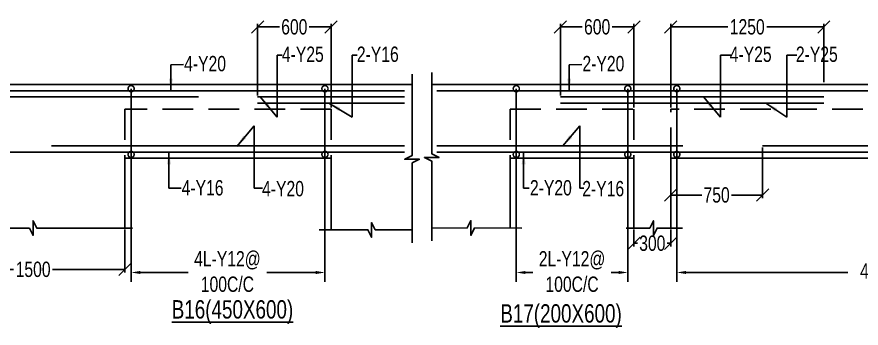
# Model space of a CAD drawing. Header units: millimetres. Extents: x 0 to 31744305, y -21599035 to 0.
# Drawn here: x 31657624 to 31664515, y -21131122 to -21128581 of the extents above; entities that cross this region are included whole.
import ezdxf

# ---------------------------------------------------------------- set-up
doc = ezdxf.new("R2010")
doc.units = ezdxf.units.MM
doc.header["$LTSCALE"] = 1000
doc.header["$MEASUREMENT"] = 0
doc.header["$PDMODE"] = 3
for name, pattern in [('CONTINOUS', [0]), ('CONTINU', [0]), ('HIDDEN', [0.375, 0.25, -0.125])]:
    doc.linetypes.add(name, pattern=pattern)
for name, color, linetype in [('-S-ARROW', 253, 'Continuous'), ('-S-MISC', 8, 'Continuous'), ('-S-STIRUP', 11, 'Continuous'), ('-STR-BEAM', 7, 'CONTINU'), ('-STR-COLUMN', 5, 'HIDDEN'), ('-STR-REINF', 3, 'Continuous'), ('-STR-RF-DIM', 8, 'CONTINOUS'), ('-STR-TEXT', 6, 'Continuous'), ('S-DIM', 7, 'Continuous'), ('SEC TEXT', 9, 'Continuous'), ('SLAB LINE', 254, 'HIDDEN')]:
    doc.layers.add(name, color=color, linetype=linetype)
doc.styles.add('BEAM-LS', font='romans.shx', dxfattribs={"width": 0.8})
doc.styles.add('SOBHA', font='swisscl.ttf')
doc.styles.add('sobha.sed', font='swisscl.ttf')
doc.dimstyles.new('S-50', dxfattribs={"dimscale": 50, "dimtxt": 2.5, "dimasz": 2, "dimexe": 0.5, "dimexo": 0.25, "dimgap": 0.25, "dimtad": 0, "dimdec": 0, "dimrnd": 0.0005, "dimzin": 0, "dimdsep": 46, "dimtxsty": 'sobha.sed', "dimblk": 'OBLIQUE', "dimcen": 0.09, "dimclrd": 8, "dimclre": 8, "dimclrt": 6, "dimadec": 0, "dimazin": 0, "dimtfac": 1, "dimtdec": 0, "dimtofl": 0, "dimtmove": 2, "dimatfit": 3, "dimfxl": 0.18, "dimtolj": 1, "dimtzin": 0, "dimlwd": -1, "dimlwe": -1, "dimarcsym": 0})
doc.dimstyles.new('S-DIM50', dxfattribs={"dimscale": 50, "dimtxt": 2.5, "dimasz": 1.5, "dimexe": 1.5, "dimexo": 1, "dimgap": 0.5, "dimtad": 0, "dimdec": 0, "dimzin": 0, "dimdsep": 46, "dimtxsty": 'SOBHA', "dimcen": 0.09, "dimclrd": 256, "dimclre": 256, "dimclrt": 6, "dimadec": 5, "dimazin": 0, "dimtfac": 1, "dimtdec": 0, "dimtofl": 0, "dimtmove": 0, "dimatfit": 3, "dimfxl": 0.18, "dimtolj": 1, "dimtzin": 0, "dimlwd": -1, "dimlwe": -1, "dimarcsym": 0})
doc.dimstyles.new('STIRUP', dxfattribs={"dimscale": 50, "dimtxt": 2.5, "dimasz": 2.2, "dimexe": 0, "dimexo": 0, "dimgap": 0.5, "dimtad": 0, "dimdec": 0, "dimzin": 0, "dimdsep": 46, "dimtxsty": 'BEAM-LS', "dimblk": 'DOTSMALL', "dimcen": 0.09, "dimclrd": 256, "dimclre": 256, "dimclrt": 256, "dimadec": 5, "dimazin": 0, "dimtfac": 1, "dimtdec": 0, "dimtofl": 0, "dimtmove": 0, "dimatfit": 3, "dimldrblk": 'DOTSMALL', "dimfxl": 0, "dimfxlon": 1, "dimtolj": 1, "dimtzin": 0, "dimlwd": -1, "dimlwe": -1, "dimarcsym": 0})

# ---------------------------------------------------------------- blocks, each defined once
blk = doc.blocks.new('_OBLIQUE')
at = {"color": 0, "linetype": 'ByBlock'}
blk.add_line((-0.5, -0.5), (0.5, 0.5), dxfattribs=at)
blk = doc.blocks.new('_DotSmall')
at = {"color": 0, "linetype": 'ByBlock', "const_width": 0.5}
blk.add_lwpolyline([(-0.0625, 0, 1), (0.0625, 0, 1)], format="xyb", close=True, dxfattribs=at)
blk = doc.blocks.new('*D24')
at = {"layer": '-S-STIRUP', "ltscale": 100, "transparency": 16777216}
blk.add_line((31658556.77310509, -21129704.01688882), (31658556.77310509, -21129167.30299177), dxfattribs=at)
at = {"layer": 'Defpoints', "color": 0, "linetype": 'CONTINU', "ltscale": 100, "transparency": 16777216}
for p in [(31658556.77310517, -21129167.30299177), (31658556.77310509, -21129167.30299177), (31658556.77310516, -21129704.01688882)]:
    blk.add_point(p, dxfattribs=at)
at = {"layer": '-S-STIRUP', "linetype": 'CONTINU', "ltscale": 100, "transparency": 16777216, "xscale": 100, "yscale": 100, "zscale": 100}
for p, rotation in [((31658556.77310509, -21129167.30299177), 90), ((31658556.77310509, -21129704.01688882), 270)]:
    blk.add_blockref('_DotSmall', p, dxfattribs=dict(at, rotation=rotation))
blk = doc.blocks.new('*D25')
at = {"layer": '-S-STIRUP', "ltscale": 100, "transparency": 16777216}
blk.add_line((31660138.77310545, -21129704.01688882), (31660138.77310545, -21129167.30299177), dxfattribs=at)
at = {"layer": 'Defpoints', "color": 0, "linetype": 'CONTINU', "ltscale": 100, "transparency": 16777216}
for p in [(31660138.77310444, -21129167.30299177), (31660138.77310545, -21129167.30299177), (31660138.77310444, -21129704.01688882)]:
    blk.add_point(p, dxfattribs=at)
at = {"layer": '-S-STIRUP', "linetype": 'CONTINU', "ltscale": 100, "transparency": 16777216, "xscale": 100, "yscale": 100, "zscale": 100}
for p, rotation in [((31660138.77310545, -21129167.30299177), 90), ((31660138.77310545, -21129704.01688882), 270)]:
    blk.add_blockref('_DotSmall', p, dxfattribs=dict(at, rotation=rotation))
blk = doc.blocks.new('*D17')
at = {"layer": '-STR-RF-DIM', "transparency": 16777216}
for p, q in [((31658556.77310458, -21129704.01688882), (31658556.77310458, -21130742.88225578)), ((31660138.77310442, -21129704.01688881), (31660138.77310442, -21130742.88225578)), ((31658631.77310457, -21130667.88225578), (31659021.16605434, -21130667.88225578)), ((31660063.77310443, -21130667.88225578), (31659664.1378761, -21130667.88225578))]:
    blk.add_line(p, q, dxfattribs=at)
for points in [[(31658631.77310457, -21130655.38225578), (31658631.77310457, -21130680.38225578), (31658556.77310458, -21130667.88225578)], [(31660063.77310443, -21130655.38225578), (31660063.77310443, -21130680.38225578), (31660138.77310442, -21130667.88225578)]]:
    blk.add_solid(points, dxfattribs=at)
at = {"layer": 'Defpoints', "color": 0, "transparency": 16777216}
for p in [(31658556.77310458, -21129704.01688882, 1.81857118713e-05), (31660138.77310442, -21129704.01688881, 1.81857030839e-05), (31660138.77310442, -21130667.88225578)]:
    blk.add_point(p, dxfattribs=at)
at = {"layer": '-STR-RF-DIM', "color": 6, "transparency": 16777216, "char_height": 125, "attachment_point": 5, "style": 'SOBHA'}
for s, insert in [('\\A1;4L-Y12@', (31659342.65196521, -21130568.70958212)), ('\\A1;100C/C', (31659342.65196521, -21130764.39274071))]:
    blk.add_mtext(s, dxfattribs=dict(at, insert=insert))
blk = doc.blocks.new('*D27')
at = {"layer": '-S-STIRUP', "ltscale": 100, "transparency": 16777216}
blk.add_line((31663010.79520529, -21129704.01688881), (31663010.79520529, -21129167.30299177), dxfattribs=at)
at = {"layer": 'Defpoints', "color": 0, "linetype": 'CONTINU', "ltscale": 100, "transparency": 16777216}
for p in [(31663010.79520554, -21129167.30299177), (31663010.79520529, -21129167.30299177), (31663010.79520553, -21129704.01688881)]:
    blk.add_point(p, dxfattribs=at)
at = {"layer": '-S-STIRUP', "linetype": 'CONTINU', "ltscale": 100, "transparency": 16777216, "xscale": 100, "yscale": 100, "zscale": 100}
for p, rotation in [((31663010.79520529, -21129167.30299177), 90), ((31663010.79520529, -21129704.01688881), 270)]:
    blk.add_blockref('_DotSmall', p, dxfattribs=dict(at, rotation=rotation))
blk = doc.blocks.new('*D28')
at = {"layer": '-S-STIRUP', "ltscale": 100, "transparency": 16777216}
blk.add_line((31662610.7945511, -21129704.01688881), (31662610.7945511, -21129167.30299177), dxfattribs=at)
at = {"layer": 'Defpoints', "color": 0, "linetype": 'CONTINU', "ltscale": 100, "transparency": 16777216}
for p in [(31662610.79455025, -21129167.30299177), (31662610.7945511, -21129167.30299177), (31662610.79455025, -21129704.01688881)]:
    blk.add_point(p, dxfattribs=at)
at = {"layer": '-S-STIRUP', "linetype": 'CONTINU', "ltscale": 100, "transparency": 16777216, "xscale": 100, "yscale": 100, "zscale": 100}
for p, rotation in [((31662610.7945511, -21129167.30299177), 90), ((31662610.7945511, -21129704.01688881), 270)]:
    blk.add_blockref('_DotSmall', p, dxfattribs=dict(at, rotation=rotation))
blk = doc.blocks.new('*D29')
at = {"layer": '-S-STIRUP', "ltscale": 100, "transparency": 16777216}
blk.add_line((31661700.77010851, -21129704.01688881), (31661700.77010851, -21129167.30299177), dxfattribs=at)
at = {"layer": 'Defpoints', "color": 0, "linetype": 'CONTINU', "ltscale": 100, "transparency": 16777216}
for p in [(31661700.77010877, -21129167.30299177), (31661700.77010851, -21129167.30299177), (31661700.77010877, -21129704.01688881)]:
    blk.add_point(p, dxfattribs=at)
at = {"layer": '-S-STIRUP', "linetype": 'CONTINU', "ltscale": 100, "transparency": 16777216, "xscale": 100, "yscale": 100, "zscale": 100}
for p, rotation in [((31661700.77010851, -21129167.30299177), 90), ((31661700.77010851, -21129704.01688881), 270)]:
    blk.add_blockref('_DotSmall', p, dxfattribs=dict(at, rotation=rotation))
blk = doc.blocks.new('*D30')
at = {"layer": '-STR-RF-DIM', "transparency": 16777216}
for p, q in [((31663010.79520494, -21129704.01688881), (31663010.79520494, -21130742.88225578)), ((31667478.85523907, -21129704.01688881), (31667478.85523907, -21130742.88225578)), ((31663085.79520495, -21130667.88225578), (31664408.02148676, -21130667.88225578)), ((31667403.85523907, -21130667.88225578), (31666081.62895727, -21130667.88225578))]:
    blk.add_line(p, q, dxfattribs=at)
for points in [[(31663085.79520495, -21130655.38225578), (31663085.79520495, -21130680.38225577), (31663010.79520494, -21130667.88225578)], [(31667403.85523907, -21130655.38225578), (31667403.85523907, -21130680.38225577), (31667478.85523907, -21130667.88225578)]]:
    blk.add_solid(points, dxfattribs=at)
at = {"layer": 'Defpoints', "color": 0, "transparency": 16777216}
for p in [(31663010.79520494, -21129704.01688881, 1.81857118713e-05), (31667478.85523907, -21129704.01688881, 1.81867809831e-05), (31667478.85523907, -21130667.88225578)]:
    blk.add_point(p, dxfattribs=at)
at = {"layer": '-STR-RF-DIM', "color": 6, "transparency": 16777216, "insert": (31665244.82522201, -21130667.88225578), "char_height": 125, "attachment_point": 5, "style": 'SOBHA'}
blk.add_mtext('\\A1;4L-Y10@100/125/100C/C', dxfattribs=at)
blk = doc.blocks.new('*D31')
at = {"layer": '-STR-RF-DIM', "transparency": 16777216}
for p, q in [((31661700.77010875, -21129704.01688881), (31661700.77010875, -21130742.88225578)), ((31662610.79455083, -21129704.01688881), (31662610.79455083, -21130742.88225578)), ((31661775.77010875, -21130667.88225578), (31661835.15651065, -21130667.88225578)), ((31662535.79455081, -21130667.88225578), (31662476.40814892, -21130667.88225578))]:
    blk.add_line(p, q, dxfattribs=at)
for points in [[(31661775.77010875, -21130655.38225578), (31661775.77010875, -21130680.38225577), (31661700.77010875, -21130667.88225578)], [(31662535.79455081, -21130655.38225578), (31662535.79455081, -21130680.38225577), (31662610.79455083, -21130667.88225578)]]:
    blk.add_solid(points, dxfattribs=at)
at = {"layer": 'Defpoints', "color": 0, "transparency": 16777216}
for p in [(31661700.77010875, -21129704.01688881, 1.81857030839e-05), (31662610.79455083, -21129704.01688881, 1.81857118713e-05), (31661700.77010875, -21130667.88225578)]:
    blk.add_point(p, dxfattribs=at)
at = {"layer": '-STR-RF-DIM', "color": 6, "transparency": 16777216, "char_height": 125, "attachment_point": 5, "style": 'SOBHA'}
for s, insert in [('\\A1;2L-Y12@', (31662155.78232979, -21130568.70958212)), ('\\A1;100C/C', (31662155.78232979, -21130764.3927407))]:
    blk.add_mtext(s, dxfattribs=dict(at, insert=insert))
blk = doc.blocks.new('*D415')
at = {"color": 8, "transparency": 16777216}
for p, q in [((31659588.77310478, -21129221.8025375), (31659588.77310478, -21128637.93006289)), ((31660188.77310478, -21129321.80253749), (31660188.77310478, -21128637.93006289)), ((31659588.77310478, -21128662.93006289), (31659766.83666967, -21128662.93006289)), ((31660188.77310478, -21128662.93006289), (31660010.70953991, -21128662.93006289))]:
    blk.add_line(p, q, dxfattribs=at)
at = {"layer": 'Defpoints', "color": 0, "transparency": 16777216}
for p in [(31659588.77310478, -21128662.93006289), (31659588.77310478, -21129234.3025375, -7.11310695287e-05), (31660188.77310478, -21129334.30253749, -6.65525576808e-05)]:
    blk.add_point(p, dxfattribs=at)
at = {"color": 8, "transparency": 16777216, "xscale": 100, "yscale": 100, "zscale": 100, "rotation": 180}
blk.add_blockref('_OBLIQUE', (31659588.77310478, -21128662.93006289), dxfattribs=at)
at = {"color": 8, "transparency": 16777216, "xscale": 100, "yscale": 100, "zscale": 100}
blk.add_blockref('_OBLIQUE', (31660188.77310478, -21128662.93006289), dxfattribs=at)
at = {"color": 6, "transparency": 16777216, "insert": (31659888.77310478, -21128662.93006289), "char_height": 125, "attachment_point": 5, "style": 'sobha.sed'}
blk.add_mtext('\\A1;600', dxfattribs=at)
blk = doc.blocks.new('*D416')
at = {"color": 8, "transparency": 16777216}
for p, q in [((31662060.79455061, -21129221.8025375), (31662060.79455061, -21128637.93006289)), ((31662660.79455061, -21129321.80253749), (31662660.79455061, -21128637.93006289)), ((31662060.79455061, -21128662.93006289), (31662238.85811547, -21128662.93006289)), ((31662660.79455061, -21128662.93006289), (31662482.73098573, -21128662.93006289))]:
    blk.add_line(p, q, dxfattribs=at)
at = {"layer": 'Defpoints', "color": 0, "transparency": 16777216}
for p in [(31662060.79455061, -21128662.93006289), (31662060.79455061, -21129234.3025375, -7.11310695287e-05), (31662660.79455061, -21129334.30253749, -6.65525576808e-05)]:
    blk.add_point(p, dxfattribs=at)
at = {"color": 8, "transparency": 16777216, "xscale": 100, "yscale": 100, "zscale": 100, "rotation": 180}
blk.add_blockref('_OBLIQUE', (31662060.79455061, -21128662.93006289), dxfattribs=at)
at = {"color": 8, "transparency": 16777216, "xscale": 100, "yscale": 100, "zscale": 100}
blk.add_blockref('_OBLIQUE', (31662660.79455061, -21128662.93006289), dxfattribs=at)
at = {"color": 6, "transparency": 16777216, "insert": (31662360.79455059, -21128662.93006289), "char_height": 125, "attachment_point": 5, "style": 'sobha.sed'}
blk.add_mtext('\\A1;600', dxfattribs=at)
blk = doc.blocks.new('*D418')
at = {"color": 8, "transparency": 16777216}
for p, q in [((31662960.79520516, -21129321.80253749), (31662960.79520516, -21128637.93006289)), ((31664210.79520516, -21129113.46920418), (31664210.79520516, -21128637.93006289)), ((31662960.79520516, -21128662.93006289), (31663426.38334409, -21128662.93006289)), ((31664210.79520516, -21128662.93006289), (31663745.20706623, -21128662.93006289))]:
    blk.add_line(p, q, dxfattribs=at)
at = {"layer": 'Defpoints', "color": 0, "transparency": 16777216}
for p in [(31664210.79520516, -21128662.93006289), (31664210.79520516, -21129125.96920418, -7.60911240307e-05), (31662960.79520516, -21129334.30253749, -6.65525576808e-05)]:
    blk.add_point(p, dxfattribs=at)
at = {"color": 8, "transparency": 16777216, "xscale": 100, "yscale": 100, "zscale": 100, "rotation": 180}
blk.add_blockref('_OBLIQUE', (31662960.79520516, -21128662.93006289), dxfattribs=at)
at = {"color": 8, "transparency": 16777216, "xscale": 100, "yscale": 100, "zscale": 100}
blk.add_blockref('_OBLIQUE', (31664210.79520516, -21128662.93006289), dxfattribs=at)
at = {"color": 6, "transparency": 16777216, "insert": (31663585.79520517, -21128662.93006289), "char_height": 125, "attachment_point": 5, "style": 'sobha.sed'}
blk.add_mtext('\\A1;1250', dxfattribs=at)
blk = doc.blocks.new('*D419')
at = {"color": 8, "transparency": 16777216}
for p, q in [((31663710.84481458, -21129646.80253749), (31663710.84481458, -21130060.40421266)), ((31662960.79520516, -21129746.80253749), (31662960.79520516, -21130060.40421266)), ((31662960.79520516, -21130035.40421266), (31663214.49792599, -21130035.40421266)), ((31663710.84481458, -21130035.40421266), (31663457.14209374, -21130035.40421266))]:
    blk.add_line(p, q, dxfattribs=at)
at = {"layer": 'Defpoints', "color": 0, "transparency": 16777216}
for p in [(31663710.84481458, -21129634.30253749, 2.53567617057e-05), (31662960.79520516, -21129734.30253751, -6.6722074388e-06), (31663710.84481458, -21130035.40421266)]:
    blk.add_point(p, dxfattribs=at)
at = {"color": 8, "transparency": 16777216, "xscale": 100, "yscale": 100, "zscale": 100, "rotation": 180}
blk.add_blockref('_OBLIQUE', (31662960.79520516, -21130035.40421266), dxfattribs=at)
at = {"color": 8, "transparency": 16777216, "xscale": 100, "yscale": 100, "zscale": 100}
blk.add_blockref('_OBLIQUE', (31663710.84481458, -21130035.40421266), dxfattribs=at)
at = {"color": 6, "transparency": 16777216, "insert": (31663335.82000987, -21130035.40421266), "char_height": 125, "attachment_point": 5, "style": 'sobha.sed'}
blk.add_mtext('\\A1;750', dxfattribs=at)
blk = doc.blocks.new('*D918')
at = {"layer": 'Defpoints', "color": 0, "transparency": 16777216}
for p in [(31657006.77310479, -21130305.20669753, -6.65525576808e-05), (31658506.77310479, -21130305.20669753, -6.65525576808e-05), (31658506.77310479, -21130642.88225579)]:
    blk.add_point(p, dxfattribs=at)
at = {"layer": 'S-DIM', "color": 8, "transparency": 16777216}
for p, q in [((31657006.77310479, -21130317.70669753), (31657006.77310479, -21130667.88225578)), ((31658506.77310479, -21130317.70669753), (31658506.77310479, -21130667.88225578)), ((31657006.77310479, -21130642.88225579), (31657597.36124373, -21130642.88225579)), ((31658506.77310479, -21130642.88225579), (31657916.18496586, -21130642.88225579))]:
    blk.add_line(p, q, dxfattribs=at)
at = {"layer": 'S-DIM', "color": 8, "transparency": 16777216, "xscale": 100, "yscale": 100, "zscale": 100, "rotation": 180}
blk.add_blockref('_OBLIQUE', (31657006.77310479, -21130642.88225579), dxfattribs=at)
at = {"layer": 'S-DIM', "color": 8, "transparency": 16777216, "xscale": 100, "yscale": 100, "zscale": 100}
blk.add_blockref('_OBLIQUE', (31658506.77310479, -21130642.88225579), dxfattribs=at)
at = {"layer": 'S-DIM', "color": 6, "transparency": 16777216, "insert": (31657756.77310478, -21130642.88225579), "char_height": 125, "attachment_point": 5, "style": 'sobha.sed'}
blk.add_mtext('\\A1;1500', dxfattribs=at)
blk = doc.blocks.new('*D921')
at = {"layer": 'Defpoints', "color": 0, "transparency": 16777216}
for p in [(31662660.79455061, -21130305.20669753, -7.26913272158e-05), (31662960.79520516, -21130305.20669753, -7.26913272158e-05), (31662960.79520516, -21130429.79059379)]:
    blk.add_point(p, dxfattribs=at)
at = {"layer": 'S-DIM', "color": 8, "transparency": 16777216}
for p, q in [((31662660.79455061, -21130317.70669753), (31662660.79455061, -21130454.7905938)), ((31662960.79520516, -21130317.70669753), (31662960.79520516, -21130454.7905938)), ((31662660.79455061, -21130429.79059379), (31662689.02226975, -21130429.79059379)), ((31662960.79520516, -21130429.79059379), (31662932.56748601, -21130429.79059379))]:
    blk.add_line(p, q, dxfattribs=at)
at = {"layer": 'S-DIM', "color": 8, "transparency": 16777216, "xscale": 100, "yscale": 100, "zscale": 100, "rotation": 180}
blk.add_blockref('_OBLIQUE', (31662660.79455061, -21130429.79059379), dxfattribs=at)
at = {"layer": 'S-DIM', "color": 8, "transparency": 16777216, "xscale": 100, "yscale": 100, "zscale": 100}
blk.add_blockref('_OBLIQUE', (31662960.79520516, -21130429.79059379), dxfattribs=at)
at = {"layer": 'S-DIM', "color": 6, "transparency": 16777216, "insert": (31662810.79487788, -21130429.79059379), "char_height": 125, "attachment_point": 5, "style": 'sobha.sed'}
blk.add_mtext('\\A1;300', dxfattribs=at)

msp = doc.modelspace()

# ---------------------------------------------------------------- linework, layer by layer
at = {"layer": '-S-MISC', "linetype": 'ByBlock', "ltscale": 1000}
for points, elevation in [([(31660850.29246979, -21130424.82187961), (31660850.71528045, -21129772.61801341), (31660910.37487735, -21129742.75034945), (31660790.21006224, -21129742.75034945), (31660850.71528045, -21129712.89895444), (31660850.56116053, -21129049.05134066)], -2.93143794249e-05), ([(31661010.90838092, -21130410.07307644), (31661010.48557026, -21129757.86921024), (31660950.82597337, -21129728.00154628), (31661070.99078847, -21129728.00154628), (31661010.48557026, -21129698.15015127), (31661010.63969017, -21129034.30253749)], -7.26913272158e-05), ([(31658569.34463494, -21130305.20669753), (31657786.64076874, -21130304.78388687), (31657756.77310478, -21130245.12428999), (31657756.77310478, -21130365.28910507), (31657726.92170977, -21130304.78388687), (31656910.92927965, -21130305.20669753)], -6.65525576808e-05), ([(31661010.84603078, -21130305.03107705), (31661300.97158069, -21130304.36308474), (31661330.83924465, -21130244.70348786), (31661330.83924465, -21130364.86830294), (31661360.69063967, -21130304.36308474), (31661746.61393354, -21130305.20669753)], -7.26913272158e-05), ([(31662598.22302045, -21130305.20669753), (31662790.42688664, -21130304.78388687), (31662820.29455061, -21130245.12428998), (31662820.29455061, -21130365.28910507), (31662850.14594561, -21130304.78388687), (31663056.63903032, -21130305.20669753)], -7.26913272158e-05), ([(31660850.35481993, -21130319.77988021), (31660549.40045125, -21130319.44487979), (31660519.53278729, -21130259.78528291), (31660519.53278729, -21130379.950098), (31660489.68139228, -21130319.44487979), (31660092.92927963, -21130319.9555007)], -2.93143794249e-05)]:
    msp.add_lwpolyline(points, dxfattribs=dict(at, elevation=elevation))
at = {"layer": '-STR-BEAM'}
for p, q in [((31660850.58095259, -21129134.30253749, -7.27167146028e-05), (31644678.72349538, -21129134.30253749, -5.67549760337e-05)), ((31667878.90484827, -21129134.30253748, -7.26904208175e-05), (31661010.61647403, -21129134.30253749, -7.26919071088e-05)), ((31658506.77310479, -21129734.30253751, -6.65525576808e-05), (31660188.77310478, -21129734.30253751, -6.65525576808e-05)), ((31662660.79455061, -21129734.30253749, -7.26913272158e-05), (31661650.77010839, -21129734.30253749, -7.26913272158e-05)), ((31667528.85523886, -21129734.30253749, -7.26902493165e-05), (31662960.79520516, -21129734.30253749, -7.26913272158e-05))]:
    msp.add_line(p, q, dxfattribs=at)
at = {"layer": '-STR-COLUMN', "linetype": 'Continuous', "ltscale": 10}
for p, q in [((31658506.77310479, -21129734.30253751, -6.65525576808e-05), (31658506.77310479, -21130305.20669753, -6.65525576808e-05)), ((31660188.77310478, -21129734.30253751, -6.65525576808e-05), (31660188.77310478, -21130319.85849795, -6.65525576808e-05)), ((31661650.77010839, -21129734.30253749, -7.26913272158e-05), (31661650.77010839, -21130305.20669753, -7.26913272158e-05)), ((31662660.79455061, -21129734.30253749, -7.26913272158e-05), (31662660.79455061, -21130305.20669753, -7.26913272158e-05)), ((31662960.79520516, -21129734.30253751, -7.26913272158e-05), (31662960.79520516, -21130305.20669753, -7.26913272158e-05))]:
    msp.add_line(p, q, dxfattribs=at)
at = {"layer": '-STR-REINF', "ltscale": 10}
for p, q in [((31660788.77310479, -21129184.30253749, -6.73178321445e-05), (31644743.72349537, -21129184.30253749, -8.57071651719e-05)), ((31661050.77010838, -21129184.30253749, -7.34566016794e-05), (31667813.90484827, -21129184.30253749, -8.51726493688e-05)), ((31655106.77310478, -21129234.30253751, -7.07594788904e-05), (31659106.77310479, -21129234.3025375, -7.10911081973e-05)), ((31659588.77310478, -21129234.3025375, -7.11310695287e-05), (31660788.77310479, -21129234.3025375, -7.12305583208e-05)), ((31662060.79455061, -21129234.3025375, -7.11310695287e-05), (31664210.79520516, -21129234.3025375, -7.13093203355e-05)), ((31659588.77310478, -21129284.3025375, -7.11310695287e-05), (31660788.77310479, -21129284.3025375, -7.12305583208e-05)), ((31662060.79455061, -21129284.3025375, -7.11310695287e-05), (31664210.79520516, -21129284.3025375, -7.13093203355e-05)), ((31644793.72349537, -21129684.30253749, -8.57071651719e-05), (31660788.77310479, -21129684.30253749, -6.67409948036e-05)), ((31657906.77310479, -21129634.30253749), (31660788.77310479, -21129634.30253749)), ((31663060.79520516, -21129634.30253749), (31661050.77010838, -21129634.30253749)), ((31667763.90484827, -21129684.30253749, -8.51726493688e-05), (31661050.77010838, -21129684.30253749, -7.28797643385e-05)), ((31663710.84481458, -21129634.30253749), (31666778.85523885, -21129634.30253749))]:
    msp.add_line(p, q, dxfattribs=at)
at = {"layer": 'SLAB LINE', "color": 8, "linetype": 'HIDDEN'}
for p, q in [((31658506.77310479, -21129334.30253749, -6.65525576808e-05), (31658506.77310479, -21129734.30253749, -6.65525576808e-05)), ((31660188.77310478, -21129334.30253749, -6.65525576808e-05), (31660188.77310478, -21129734.30253749, -6.65525576808e-05)), ((31661650.77010839, -21129334.30253749, -7.26913272158e-05), (31661650.77010839, -21129734.30253749, -7.26913272158e-05)), ((31662660.79455061, -21129334.30253749, -7.26913272158e-05), (31662660.79455061, -21129734.30253749, -7.26913272158e-05)), ((31667528.85523886, -21129334.30253749, -7.26902493165e-05), (31662960.79520516, -21129334.30253749, -7.26913272158e-05)), ((31662960.79520516, -21129734.30253751, -7.26913272158e-05), (31662960.79520516, -21129334.30253749, -7.26913272158e-05))]:
    msp.add_line(p, q, dxfattribs=at)
for points, elevation in [([(31660188.77310478, -21129334.30253749), (31658506.77310479, -21129334.30253749)], -6.65525576808e-05), ([(31661650.77010839, -21129334.30253749), (31662660.79455061, -21129334.30253749)], -7.26913272158e-05)]:
    msp.add_lwpolyline(points, dxfattribs=dict(at, elevation=elevation))

# ---------------------------------------------------------------- texts
at = {"layer": '-STR-TEXT', "color": 6, "style": 'SOBHA'}
for s, p in [('4-Y25', (31659787.30523749, -21128948.39528487, -9.05578999573e-05)), ('2-Y16', (31660399.30523748, -21128948.39528487, -9.05578999573e-05)), ('4-Y25', (31663442.97821932, -21128948.39528487, -9.05578999573e-05)), ('2-Y25', (31663982.97821932, -21128948.39528487, -9.05578999573e-05)), ('4-Y20', (31659625.50000001, -21130045.87675826, -9.05578999573e-05)), ('2-Y16', (31662239, -21130045.87675826, -9.05578999573e-05))]:
    msp.add_text(s, height=125, dxfattribs=at).set_placement(p)
at = {"layer": '-STR-TEXT', "color": 6, "char_height": 125, "style": 'SOBHA'}
for s, insert, attachment_point in [('\\A1;4-Y20', (31658989.2233573, -21128899.98324124, -8.47377077919e-05), 1), ('\\A1;2-Y20', (31662240.74115334, -21128899.98324123, -9.08764773269e-05), 1), ('\\A1;4-Y16', (31658969.08749621, -21130040.58612384, -0.0001154158104794), 7), ('\\A1;2-Y20', (31661812.08749621, -21130040.58612384, -0.0001154158104794), 7)]:
    msp.add_mtext(s, dxfattribs=dict(at, insert=insert, attachment_point=attachment_point))
at = {"layer": 'SEC TEXT', "color": 4, "linetype": 'ByBlock', "style": 'sobha.sed'}
for s, rotation, p in [('%%UB16(450X600)', 359.9892789507706, (31658888.17393406, -21131043.84505552, -6.51911482624e-05)), ('%%UB17(200X600)', 0.010721049201532, (31661570.29131617, -21131077.04500527, -7.13299177973e-05))]:
    msp.add_text(s, height=150, rotation=rotation, dxfattribs=at).set_placement(p)

# ---------------------------------------------------------------- dimensions: what is measured, and where the dimension line sits
at = {"layer": '-S-STIRUP', "linetype": 'CONTINU', "ltscale": 100}
for base, p1, p2, picture, middle in [((31658556.77310509, -21129167.30299177, -6.65525576808e-05), (31658556.77310515, -21129704.01688881, -6.65525576808e-05), (31658556.77310515, -21129167.30299177, -6.65525576808e-05), '*D24', (31658556.77310507, -21129435.65994031, -6.65525576808e-05)), ((31660138.77310545, -21129167.30299177, -6.65525576808e-05), (31660138.77310442, -21129704.01688881, -6.65525576808e-05), (31660138.77310442, -21129167.30299177, -6.65525576808e-05), '*D25', (31660138.77310544, -21129435.65994031, -6.65525576808e-05)), ((31661700.77010851, -21129167.30299177, -7.26913272158e-05), (31661700.77010875, -21129704.01688881, -7.26913272158e-05), (31661700.77010876, -21129167.30299176, -7.26913272158e-05), '*D29', (31661700.77010849, -21129435.65994031, -7.26913272158e-05)), ((31662610.7945511, -21129167.30299177, -7.26913272158e-05), (31662610.79455024, -21129704.01688881, -7.26913272158e-05), (31662610.79455023, -21129167.30299176, -7.26913272158e-05), '*D28', (31662610.7945511, -21129435.65994031, -7.26913272158e-05)), ((31663010.79520529, -21129167.30299177, -7.26913272158e-05), (31663010.79520552, -21129704.01688881, -7.26913272158e-05), (31663010.79520552, -21129167.30299176, -7.26913272158e-05), '*D27', (31663010.79520529, -21129435.65994031, -7.26913272158e-05))]:
    dim = msp.add_linear_dim(base=base, p1=p1, p2=p2, angle=90, text=' ', dimstyle='STIRUP', override={"dimasz": 2}, dxfattribs=at)
    dim.commit()
    dim.dimension.update_dxf_attribs({"geometry": picture, "text_midpoint": middle})
at = {"layer": '-STR-RF-DIM'}
for base, p1, p2, text, picture, middle in [((31660138.77310442, -21130667.88225578, -8.47382607647e-05), (31658556.77310458, -21129704.01688882, -6.65525488934e-05), (31660138.77310442, -21129704.01688881, -6.65525576808e-05), '4L-Y12@\\X100C/C', '*D17', (31659342.65196521, -21130667.88225578, -8.47382607647e-05)), ((31667478.85523907, -21130667.88225578, -9.08770302996e-05), (31663010.79520494, -21129704.01688881, -7.26913184283e-05), (31667478.85523907, -21129704.01688881, -7.26902493165e-05), '4L-Y10@100/125/100C/C', '*D30', (31665244.82522201, -21130667.88225578, -9.08770302996e-05))]:
    dim = msp.add_linear_dim(base=base, p1=p1, p2=p2, text=text, dimstyle='S-DIM50', override={"dimscale": 1, "dimtxt": 125, "dimasz": 75, "dimexe": 75, "dimexo": 0, "dimgap": 25, "dimsah": 1, "dimcen": 4.5, "dimfxl": 75}, dxfattribs=at)
    dim.commit()
    dim.dimension.update_dxf_attribs({"geometry": picture, "text_midpoint": middle, "dimtype": 160})
dim = msp.add_linear_dim(base=(31661700.77010875, -21130667.88225578, -9.08770302996e-05), p1=(31662610.79455083, -21129704.01688881, -7.26913184283e-05), p2=(31661700.77010875, -21129704.01688881, -7.26913272158e-05), angle=180, text='2L-Y12@\\X100C/C', dimstyle='S-DIM50', override={"dimscale": 1, "dimtxt": 125, "dimasz": 75, "dimexe": 75, "dimexo": 0, "dimgap": 25, "dimsah": 1, "dimcen": 4.5, "dimfxl": 75}, dxfattribs=at)
dim.commit()
dim.dimension.update_dxf_attribs({"geometry": '*D31', "text_midpoint": (31662155.78232979, -21130667.88225578, -9.08770302996e-05), "dimtype": 160})
at = {"color": 1}
for base, p1, p2, picture, middle in [((31659588.77310478, -21128662.93006289), (31660188.77310478, -21129334.30253749, -6.65525576808e-05), (31659588.77310478, -21129234.3025375, -7.11310695287e-05), '*D415', (31659888.77310478, -21128662.93006289)), ((31663710.84481458, -21130035.40421266, -7.26913272158e-05), (31662960.79520516, -21129734.30253751, -7.93635346546e-05), (31663710.84481458, -21129634.30253749, -4.73345655101e-05), '*D419', (31663335.82000987, -21130035.40421266, -7.26913272158e-05))]:
    dim = msp.add_linear_dim(base=base, p1=p1, p2=p2, dimstyle='S-50', override={"dimclrd": 8}, dxfattribs=at)
    dim.commit()
    dim.dimension.update_dxf_attribs({"geometry": picture, "text_midpoint": middle})
for base, p1, p2, angle, picture, middle in [((31662060.79455061, -21128662.93006289), (31662660.79455061, -21129334.30253749, -6.65525576808e-05), (31662060.79455061, -21129234.3025375, -7.11310695287e-05), 7e-15, '*D416', (31662360.79455059, -21128662.93006289)), ((31664210.79520516, -21128662.93006289, -6.1376916357e-06), (31662960.79520516, -21129334.30253749, -7.26902493165e-05), (31664210.79520516, -21129125.96920418, -8.22288156664e-05), 180, '*D418', (31663585.79520517, -21128662.93006289, -6.1376916357e-06))]:
    dim = msp.add_linear_dim(base=base, p1=p1, p2=p2, angle=angle, dimstyle='S-50', override={"dimclrd": 8}, dxfattribs=at)
    dim.commit()
    dim.dimension.update_dxf_attribs({"geometry": picture, "text_midpoint": middle})
at = {"layer": 'S-DIM', "color": 1}
for base, p1, p2, picture, middle in [((31658506.77310479, -21130642.88225579), (31657006.77310479, -21130305.20669753, -6.65525576808e-05), (31658506.77310479, -21130305.20669753, -6.65525576808e-05), '*D918', (31657756.77310478, -21130642.88225579)), ((31662960.79520516, -21130429.79059379), (31662660.79455061, -21130305.20669753, -7.26913272158e-05), (31662960.79520516, -21130305.20669753, -7.26913272158e-05), '*D921', (31662810.79487788, -21130429.79059379))]:
    dim = msp.add_linear_dim(base=base, p1=p1, p2=p2, dimstyle='S-50', dxfattribs=at)
    dim.commit()
    dim.dimension.update_dxf_attribs({"geometry": picture, "text_midpoint": middle})

# ---------------------------------------------------------------- leaders
at = {"layer": '-S-ARROW'}
for points in [[(31659610.5, -21129234.3025375, -0.0001087441560133), (31659749.71744516, -21129400.47884698, -0.0001087441560133), (31659749.71744516, -21128893.23375677, -0.0001087441560133), (31659790.66041441, -21128893.23375677, -0.0001087441560133)], [(31660171.5, -21129284.3025375, -0.0001087441560133), (31660361.71744516, -21129400.47884698, -0.0001087441560133), (31660361.71744516, -21128893.23375677, -0.0001087441560133), (31660402.66041441, -21128893.23375677, -0.0001087441560133)], [(31663228.67298184, -21129234.3025375, -0.0001087441560133), (31663367.89042701, -21129400.47884698, -0.0001087441560133), (31663367.89042701, -21128893.23375677, -0.0001087441560133), (31663450.83339626, -21128893.23375677, -0.0001087441560133)], [(31663738.5, -21129284.3025375, -0.0001087441560133), (31663907.89042701, -21129400.47884698, -0.0001087441560133), (31663907.89042701, -21128893.23375677, -0.0001087441560133), (31663990.83339626, -21128893.23375677, -0.0001087441560133)], [(31659419.18616454, -21129638.06707677, -0.0001087441560133), (31659561.41220768, -21129470.84103363, -0.0001087441560133), (31659561.41220768, -21129978.08612384, -0.0001087441560133), (31659628.85517693, -21129978.08612384, -0.0001087441560133)], [(31662080.38791181, -21129634.30253749, -0.0001087441560133), (31662219.41220769, -21129470.84103363, -0.0001087441560133), (31662219.41220769, -21129978.08612384, -0.0001087441560133), (31662253.35517694, -21129978.08612384, -0.0001087441560133)]]:
    msp.add_leader(points, dimstyle='S-50', override={"dimgap": 0.1}, dxfattribs=at)
at = {"layer": '-S-ARROW', "annotation_type": 0, "has_hookline": 1, "hookline_direction": 1}
for points, text_width in [([(31658880.79218421, -21129184.30253749, -8.47382607647e-05), (31658880.79218421, -21128971.52927718, -8.47382607647e-05), (31658984.2233573, -21128970.14936713, -8.47382607647e-05)], 355.2588466579293), ([(31662132.30998026, -21129184.30253749, -9.08770302996e-05), (31662132.30998026, -21128971.52927718, -9.08770302996e-05), (31662235.74115334, -21128970.14936713, -9.08770302996e-05)], 353.5386631716907), ([(31658865.0476081, -21129684.30253749, -8.47382607647e-05), (31658865.0476081, -21129978.08612384, -8.47382607647e-05), (31658964.08749621, -21129978.08612384, -8.47382607647e-05)], 355.2588466579293), ([(31661760.5476081, -21129684.30253749, -8.47382607647e-05), (31661760.5476081, -21129978.08612384, -8.47382607647e-05), (31661807.08749621, -21129978.08612384, -8.47382607647e-05)], 353.5386631716907)]:
    msp.add_leader(points, dimstyle='S-50', override={"dimasz": 2, "dimgap": 0.1, "dimtad": 0}, dxfattribs=dict(at, text_width=text_width))

doc.saveas('drawing.dxf')
